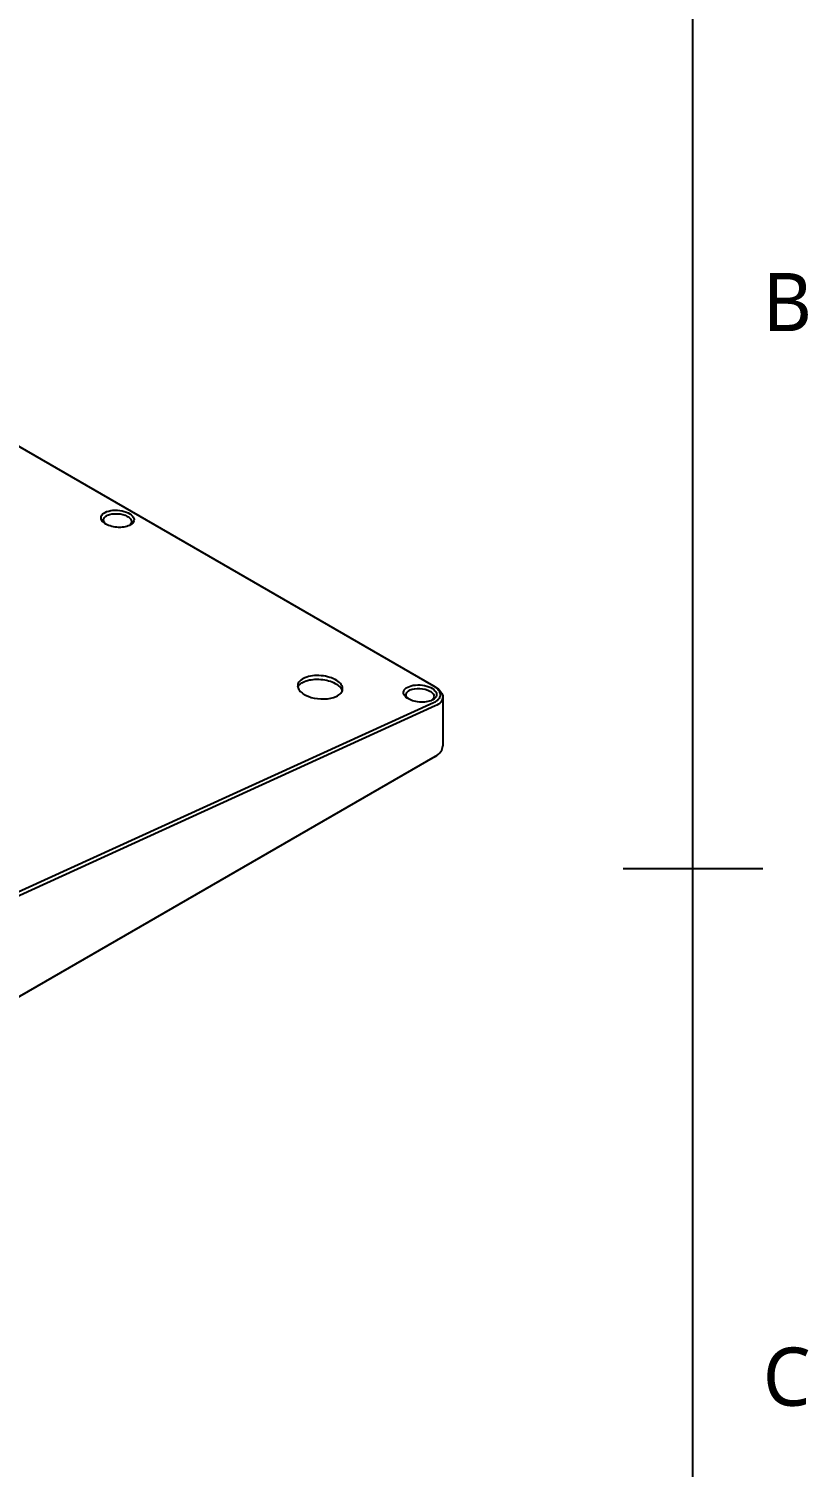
# Model space of a CAD drawing. Header units: millimetres. Extents: x 9 to 415, y 5 to 293.
# Drawn here: x 381.5 to 415, y 168.9 to 230.7 of the extents above; entities that cross this region are included whole.
import ezdxf

# ---------------------------------------------------------------- set-up
doc = ezdxf.new("R2010")
doc.units = ezdxf.units.MM
doc.layers.add('NOTES', color=7, linetype='Continuous')
doc.layers.add('VISIBLE', color=7, linetype='Continuous')
doc.styles.add('OpenSans', font='OpenSans-Regular.ttf')

msp = doc.modelspace()

# ---------------------------------------------------------------- linework, layer by layer
at = {"layer": 'VISIBLE'}
for points in [[(15, 10), (410, 10), (410, 287), (15, 287), (15, 10)], [(356.08032, 227.20182), (398.8476, 202.51012)], [(384.71909, 209.48957), (384.6617, 209.53545), (384.61642, 209.58432), (384.58414, 209.63519), (384.56547, 209.68707), (384.56077, 209.73892), (384.5701, 209.78973), (384.59328, 209.83849), (384.62983, 209.88426), (384.67903, 209.92612), (384.73991, 209.96326), (384.81127, 209.99495), (384.8917, 210.02056), (384.97963, 210.03959), (385.07332, 210.05167), (385.17095, 210.05655), (385.27058, 210.05413), (385.37026, 210.04445), (385.46802, 210.02769), (385.56193, 210.00417), (385.65012, 209.97436), (385.73083, 209.93883), (385.80245, 209.89828), (385.86353, 209.85351), (385.91285, 209.80541), (385.94941, 209.75496), (385.97247, 209.70315), (385.98157, 209.65105), (385.97657, 209.59971), (385.95761, 209.55018), (385.92516, 209.50345), (385.87999, 209.46046), (385.82315, 209.42205)], [(384.67106, 209.63267), (384.67382, 209.66218), (384.6821, 209.69112), (384.69585, 209.71923), (384.71497, 209.74625), (384.7393, 209.77192), (384.76865, 209.796), (384.80277, 209.81826), (384.84136, 209.83847), (384.93058, 209.87197), (385.03308, 209.89513), (385.14505, 209.90694), (385.26223, 209.90681), (385.38008, 209.89464), (385.49397, 209.87079), (385.59935, 209.83614), (385.69198, 209.792), (385.73233, 209.7669), (385.76813, 209.7401), (385.79903, 209.71189), (385.82472, 209.68254), (385.84495, 209.65235), (385.85952, 209.62163), (385.86831, 209.59069), (385.87124, 209.55985)], [(384.76646, 209.45937), (384.72542, 209.50061), (384.69546, 209.54381), (384.6772, 209.58813), (384.67106, 209.63267)], [(385.87124, 209.55985), (385.86505, 209.51573), (385.84668, 209.47342), (385.81668, 209.4338), (385.77584, 209.39768)], [(385.7834, 209.40122), (385.72923, 209.37831), (385.66982, 209.3587), (385.60581, 209.34265), (385.5379, 209.33038), (385.46686, 209.32207), (385.39351, 209.31784), (385.31869, 209.31775), (385.24325, 209.32182), (385.16809, 209.33002), (385.09405, 209.34224), (385.02201, 209.35837), (384.95278, 209.37821), (384.88715, 209.40153), (384.82588, 209.42807), (384.76964, 209.45753), (384.71909, 209.48957)], [(385.82315, 209.42205), (385.7834, 209.40122)], [(394.94565, 202.36563), (394.9452, 202.41467), (394.93546, 202.46405), (394.91652, 202.51328), (394.88856, 202.56189), (394.85184, 202.60942), (394.80673, 202.6554), (394.75365, 202.6994), (394.69313, 202.74099), (394.62573, 202.77977), (394.55211, 202.81536), (394.47299, 202.84743), (394.38911, 202.87566), (394.30129, 202.89978), (394.21038, 202.91957), (394.11725, 202.93482), (394.02279, 202.94539), (393.92792, 202.95119), (393.83355, 202.95215), (393.7406, 202.94827), (393.64994, 202.93958), (393.56246, 202.92617), (393.47901, 202.90816), (393.40037, 202.88573), (393.32732, 202.8591), (393.26055, 202.82852), (393.20071, 202.79429), (393.14837, 202.75673), (393.10404, 202.71621), (393.06815, 202.67312), (393.04104, 202.62787), (393.02296, 202.5809), (393.01411, 202.53266)], [(393.01957, 202.45269), (393.04051, 202.49405), (393.06864, 202.53383), (393.10375, 202.57173), (393.14556, 202.60744), (393.19376, 202.6407), (393.24796, 202.67125), (393.30774, 202.69884), (393.37264, 202.72326), (393.44215, 202.74432), (393.51574, 202.76187), (393.59283, 202.77576), (393.67282, 202.78588), (393.7551, 202.79215), (393.83901, 202.79454), (393.92391, 202.79301), (394.00914, 202.78758), (394.09404, 202.7783), (394.17795, 202.76523), (394.26021, 202.74847), (394.34018, 202.72816), (394.41725, 202.70446), (394.49081, 202.67755), (394.56029, 202.64763), (394.62516, 202.61494), (394.6849, 202.57974), (394.73906, 202.5423), (394.78721, 202.5029), (394.82898, 202.46187), (394.86404, 202.4195), (394.89212, 202.37614), (394.91301, 202.33212), (394.92654, 202.28778)], [(393.01411, 202.53266), (393.01361, 202.49519), (393.01856, 202.45746), (393.02893, 202.41968), (393.04466, 202.38207), (393.06567, 202.34484), (393.09183, 202.30819), (393.12299, 202.27234), (393.15899, 202.23749), (393.19961, 202.20383), (393.24464, 202.17155), (393.34684, 202.11187), (393.46331, 202.05978), (393.59141, 202.01645), (393.72825, 201.98288), (393.87076, 201.9598), (394.01573, 201.94774), (394.15989, 201.94698), (394.3, 201.95752), (394.4329, 201.97914), (394.5556, 202.01134), (394.66533, 202.0534)], [(394.66533, 202.0534), (394.72523, 202.08373), (394.77879, 202.11717), (394.82555, 202.15343), (394.86511, 202.19221), (394.89714, 202.23317), (394.92137, 202.27598), (394.93758, 202.32025), (394.94565, 202.36563)], [(397.72063, 201.98312), (397.66324, 202.029), (397.61797, 202.07787), (397.58569, 202.12874), (397.56702, 202.18062), (397.56231, 202.23247), (397.57165, 202.28328), (397.59483, 202.33205), (397.63138, 202.37781), (397.68058, 202.41967), (397.74146, 202.45681), (397.81282, 202.4885), (397.89325, 202.51411), (397.98117, 202.53315), (398.07487, 202.54523), (398.17249, 202.5501), (398.27213, 202.54768), (398.37181, 202.538), (398.46957, 202.52124), (398.56347, 202.49773), (398.65166, 202.46791), (398.73237, 202.43238), (398.80399, 202.39183), (398.86508, 202.34706), (398.9144, 202.29897), (398.95095, 202.24851), (398.97401, 202.19671), (398.98312, 202.14461), (398.97811, 202.09327), (398.95915, 202.04373), (398.9267, 201.997), (398.88153, 201.95401), (398.8247, 201.9156)], [(397.6726, 202.12622), (397.67537, 202.15573), (397.68365, 202.18467), (397.6974, 202.21278), (397.71651, 202.2398), (397.74084, 202.26547), (397.77019, 202.28955), (397.80431, 202.31181), (397.84291, 202.33202), (397.93213, 202.36553), (398.03462, 202.38869), (398.14659, 202.40049), (398.26377, 202.40036), (398.38163, 202.38819), (398.49552, 202.36434), (398.6009, 202.32969), (398.69353, 202.28555), (398.73387, 202.26045), (398.76967, 202.23366), (398.80058, 202.20544), (398.82627, 202.17609), (398.84649, 202.1459), (398.86107, 202.11518), (398.86985, 202.08424), (398.87278, 202.0534)], [(397.76801, 201.95293), (397.72697, 201.99417), (397.697, 202.03737), (397.67874, 202.08168), (397.6726, 202.12622)], [(398.8476, 202.51012), (398.91758, 202.46572)], [(398.91758, 202.46572), (398.97146, 202.42468), (399.01856, 202.38165), (399.05846, 202.33699), (399.09081, 202.29109), (399.11533, 202.24432), (399.13181, 202.1971), (399.14009, 202.14982), (399.1401, 202.10288), (399.13183, 202.05668), (399.11533, 202.01161), (399.09074, 201.96805), (399.05825, 201.92637), (399.01812, 201.88691), (398.97066, 201.85001), (398.91626, 201.81599), (398.85534, 201.78512)], [(398.91758, 202.46572), (399.00304, 202.40599)], [(398.95754, 202.43599), (399.00304, 202.40599)], [(399.00304, 202.40599), (399.05922, 202.36344), (399.10878, 202.31892), (399.15133, 202.27279), (399.18655, 202.22539), (399.21419, 202.17709), (399.23405, 202.12825), (399.246, 202.07924), (399.24999, 202.03042)], [(398.85534, 201.78512), (380.33837, 193.34163)], [(398.92551, 201.64521), (380.40852, 193.20172)], [(398.78495, 201.89477), (398.73078, 201.87186), (398.67137, 201.85225), (398.60736, 201.8362), (398.53945, 201.82394), (398.46841, 201.81563), (398.39506, 201.81139), (398.32023, 201.81131), (398.2448, 201.81538), (398.16963, 201.82357), (398.0956, 201.8358), (398.02355, 201.85192), (397.95432, 201.87176), (397.8887, 201.89509), (397.82742, 201.92163), (397.77119, 201.95109), (397.72063, 201.98312)], [(398.87278, 202.0534), (398.86659, 202.00928), (398.84823, 201.96697), (398.81822, 201.92735), (398.77739, 201.89124)], [(398.8247, 201.9156), (398.78495, 201.89477)], [(399.24999, 202.03042), (399.2446, 201.97431), (399.22853, 201.91951), (399.20198, 201.86654), (399.16527, 201.81589), (399.11877, 201.76802), (399.06296, 201.72336), (398.99834, 201.6823), (398.92551, 201.64521)], [(399.24999, 202.03042), (399.24999, 199.92996)], [(398.92551, 199.47768), (398.99852, 199.52419), (399.06328, 199.5746), (399.11917, 199.62844), (399.16566, 199.68519), (399.20228, 199.74429), (399.2287, 199.80517), (399.24465, 199.86727), (399.24999, 199.92996)], [(398.92551, 199.47768), (380.40852, 188.78689)], [(407, 194.66667), (413, 194.66667)]]:
    msp.add_lwpolyline(points, dxfattribs=at)

# ---------------------------------------------------------------- texts
at = {"layer": 'NOTES', "style": 'OpenSans'}
for s, p in [('B', (413, 217.75)), ('C', (413, 171.58333))]:
    msp.add_text(s, height=2.5, dxfattribs=at).set_placement(p)

doc.saveas('drawing.dxf')
